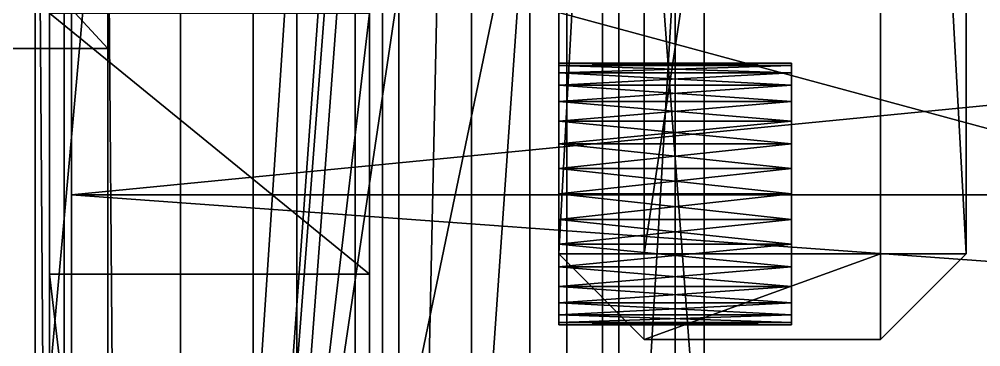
# Model space of a CAD drawing. Header units: millimetres. Extents: x -18 to 4450, y -985 to 970.
# Drawn here: x 3488.9 to 3555, y -170.5 to -148 of the extents above; entities that cross this region are included whole.
import ezdxf

# ---------------------------------------------------------------- set-up
doc = ezdxf.new("R2010")
doc.units = ezdxf.units.MM
for name, color, linetype in [('body__rear_license_plate', 7, 'CONTINUOUS'), ('body__rear_license_plate_screw_1', 9, 'CONTINUOUS'), ('body__rear_license_plate_screw_3', 9, 'CONTINUOUS'), ('body__rear_license_plate_upper_lamp_left', 9, 'CONTINUOUS'), ('body__rear_spare_tire', 250, 'CONTINUOUS'), ('body__rear_spare_wheel_rim', 9, 'CONTINUOUS'), ('body__spare_wheel_carrier_crossbar', 9, 'CONTINUOUS'), ('fuel_system__rear_underfloor_fuel_tank', 3, 'CONTINUOUS'), ('hard_top__rear_barn_door_left_subtle_crown', 40, 'CONTINUOUS'), ('hard_top__rear_door_left_glass_dark_inset', 151, 'CONTINUOUS'), ('hard_top__rear_hardtop_panel', 40, 'CONTINUOUS'), ('hard_top__rear_left_door_pull_handle', 9, 'CONTINUOUS'), ('hard_top__rear_left_hardtop_window', 4, 'CONTINUOUS'), ('hard_top__rear_left_window_lower_inner_shadow', 151, 'CONTINUOUS'), ('hard_top__rear_left_window_pale_glare_strip', 50, 'CONTINUOUS'), ('hard_top__rear_left_window_upper_inner_shadow', 151, 'CONTINUOUS'), ('hard_top__rear_roof_overhang_skin', 7, 'CONTINUOUS'), ('hard_top__white_hardtop_roof', 7, 'CONTINUOUS')]:
    doc.layers.add(name, color=color, linetype=linetype)

msp = doc.modelspace()

# ---------------------------------------------------------------- linework, layer by layer
at = {"layer": 'body__rear_license_plate'}
for points in [[(3505.000114, -180.000007, 694.999993), (3505.000114, -180.000007, 865.00001), (3505.000114, 180.000007, 865.00001)], [(3505.000114, -180.000007, 694.999993), (3505.000114, 180.000007, 865.00001), (3505.000114, 180.000007, 694.999993)], [(3505.000114, -180.000007, 865.00001), (3529.000044, -180.000007, 865.00001), (3529.000044, 180.000007, 865.00001)], [(3505.000114, -180.000007, 865.00001), (3529.000044, 180.000007, 865.00001), (3505.000114, 180.000007, 865.00001)], [(3505.000114, -180.000007, 694.999993), (3505.000114, 180.000007, 694.999993), (3529.000044, 180.000007, 694.999993)], [(3505.000114, -180.000007, 694.999993), (3529.000044, 180.000007, 694.999993), (3529.000044, -180.000007, 694.999993)], [(3529.000044, -180.000007, 694.999993), (3529.000044, 180.000007, 694.999993), (3529.000044, 180.000007, 865.00001)], [(3529.000044, -180.000007, 694.999993), (3529.000044, 180.000007, 865.00001), (3529.000044, -180.000007, 865.00001)]]:
    msp.add_3dface(points, dxfattribs=at)
at = {"layer": 'body__rear_license_plate_screw_1'}
for points in [[(3526.000023, -150.999993, 769.999981), (3542.000055, -150.999993, 769.999981), (3542.000055, -151.172936, 771.755815)], [(3526.000023, -150.999993, 769.999981), (3542.000055, -151.172936, 771.755815), (3526.000023, -151.172936, 771.755815)], [(3526.000023, -159.999996, 769.999981), (3526.000023, -151.172936, 771.755815), (3526.000023, -150.999993, 769.999981)], [(3526.000023, -151.172936, 768.244207), (3542.000055, -151.172936, 768.244207), (3542.000055, -150.999993, 769.999981)], [(3526.000023, -151.172936, 768.244207), (3542.000055, -150.999993, 769.999981), (3526.000023, -150.999993, 769.999981)], [(3526.000023, -159.999996, 769.999981), (3526.000023, -150.999993, 769.999981), (3526.000023, -151.172936, 768.244207)], [(3526.000023, -151.172936, 771.755815), (3542.000055, -151.172936, 771.755815), (3542.000055, -151.685089, 773.444176)], [(3526.000023, -151.172936, 771.755815), (3542.000055, -151.685089, 773.444176), (3526.000023, -151.685089, 773.444176)], [(3526.000023, -159.999996, 769.999981), (3526.000023, -151.685089, 773.444176), (3526.000023, -151.172936, 771.755815)], [(3526.000023, -151.685089, 766.555846), (3542.000055, -151.685089, 766.555846), (3542.000055, -151.172936, 768.244207)], [(3526.000023, -151.685089, 766.555846), (3542.000055, -151.172936, 768.244207), (3526.000023, -151.172936, 768.244207)], [(3526.000023, -159.999996, 769.999981), (3526.000023, -151.172936, 768.244207), (3526.000023, -151.685089, 766.555846)], [(3542.000055, -159.999996, 769.999981), (3542.000055, -150.999993, 769.999981), (3542.000055, -151.172936, 771.755815)], [(3542.000055, -159.999996, 769.999981), (3542.000055, -151.172936, 768.244207), (3542.000055, -150.999993, 769.999981)], [(3542.000055, -159.999996, 769.999981), (3542.000055, -151.172936, 771.755815), (3542.000055, -151.685089, 773.444176)], [(3542.000055, -159.999996, 769.999981), (3542.000055, -151.685089, 766.555846), (3542.000055, -151.172936, 768.244207)], [(3526.000023, -151.685089, 773.444176), (3542.000055, -151.685089, 773.444176), (3542.000055, -152.516767, 775.000155)], [(3526.000023, -151.685089, 773.444176), (3542.000055, -152.516767, 775.000155), (3526.000023, -152.516767, 775.000155)], [(3526.000023, -159.999996, 769.999981), (3526.000023, -152.516767, 775.000155), (3526.000023, -151.685089, 773.444176)], [(3526.000023, -152.516767, 764.999866), (3542.000055, -152.516767, 764.999866), (3542.000055, -151.685089, 766.555846)], [(3526.000023, -152.516767, 764.999866), (3542.000055, -151.685089, 766.555846), (3526.000023, -151.685089, 766.555846)], [(3526.000023, -159.999996, 769.999981), (3526.000023, -151.685089, 766.555846), (3526.000023, -152.516767, 764.999866)], [(3542.000055, -159.999996, 769.999981), (3542.000055, -151.685089, 773.444176), (3542.000055, -152.516767, 775.000155)], [(3542.000055, -159.999996, 769.999981), (3542.000055, -152.516767, 764.999866), (3542.000055, -151.685089, 766.555846)], [(3526.000023, -152.516767, 775.000155), (3542.000055, -152.516767, 775.000155), (3542.000055, -153.636038, 776.363969)], [(3526.000023, -152.516767, 775.000155), (3542.000055, -153.636038, 776.363969), (3526.000023, -153.636038, 776.363969)], [(3526.000023, -159.999996, 769.999981), (3526.000023, -153.636038, 776.363969), (3526.000023, -152.516767, 775.000155)], [(3526.000023, -153.636038, 763.636053), (3542.000055, -153.636038, 763.636053), (3542.000055, -152.516767, 764.999866)], [(3526.000023, -153.636038, 763.636053), (3542.000055, -152.516767, 764.999866), (3526.000023, -152.516767, 764.999866)], [(3526.000023, -159.999996, 769.999981), (3526.000023, -152.516767, 764.999866), (3526.000023, -153.636038, 763.636053)], [(3542.000055, -159.999996, 769.999981), (3542.000055, -152.516767, 775.000155), (3542.000055, -153.636038, 776.363969)], [(3542.000055, -159.999996, 769.999981), (3542.000055, -153.636038, 763.636053), (3542.000055, -152.516767, 764.999866)], [(3526.000023, -153.636038, 776.363969), (3542.000055, -153.636038, 776.363969), (3542.000055, -154.999867, 777.483225)], [(3526.000023, -153.636038, 776.363969), (3542.000055, -154.999867, 777.483225), (3526.000023, -154.999867, 777.483225)], [(3526.000023, -159.999996, 769.999981), (3526.000023, -154.999867, 777.483225), (3526.000023, -153.636038, 776.363969)], [(3526.000023, -154.999867, 762.516797), (3542.000055, -154.999867, 762.516797), (3542.000055, -153.636038, 763.636053)], [(3526.000023, -154.999867, 762.516797), (3542.000055, -153.636038, 763.636053), (3526.000023, -153.636038, 763.636053)], [(3526.000023, -159.999996, 769.999981), (3526.000023, -153.636038, 763.636053), (3526.000023, -154.999867, 762.516797)], [(3542.000055, -159.999996, 769.999981), (3542.000055, -153.636038, 776.363969), (3542.000055, -154.999867, 777.483225)], [(3542.000055, -159.999996, 769.999981), (3542.000055, -154.999867, 762.516797), (3542.000055, -153.636038, 763.636053)], [(3526.000023, -154.999867, 777.483225), (3542.000055, -154.999867, 777.483225), (3542.000055, -156.555846, 778.314888)], [(3526.000023, -154.999867, 777.483225), (3542.000055, -156.555846, 778.314888), (3526.000023, -156.555846, 778.314888)], [(3526.000023, -159.999996, 769.999981), (3526.000023, -156.555846, 778.314888), (3526.000023, -154.999867, 777.483225)], [(3526.000023, -156.555846, 761.685073), (3542.000055, -156.555846, 761.685073), (3542.000055, -154.999867, 762.516797)], [(3526.000023, -156.555846, 761.685073), (3542.000055, -154.999867, 762.516797), (3526.000023, -154.999867, 762.516797)], [(3526.000023, -159.999996, 769.999981), (3526.000023, -154.999867, 762.516797), (3526.000023, -156.555846, 761.685073)], [(3542.000055, -159.999996, 769.999981), (3542.000055, -154.999867, 777.483225), (3542.000055, -156.555846, 778.314888)], [(3542.000055, -159.999996, 769.999981), (3542.000055, -156.555846, 761.685073), (3542.000055, -154.999867, 762.516797)], [(3526.000023, -156.555846, 778.314888), (3542.000055, -156.555846, 778.314888), (3542.000055, -158.244193, 778.827071)], [(3526.000023, -156.555846, 778.314888), (3542.000055, -158.244193, 778.827071), (3526.000023, -158.244193, 778.827071)], [(3526.000023, -159.999996, 769.999981), (3526.000023, -158.244193, 778.827071), (3526.000023, -156.555846, 778.314888)], [(3526.000023, -158.244193, 761.17295), (3542.000055, -158.244193, 761.17295), (3542.000055, -156.555846, 761.685073)], [(3526.000023, -158.244193, 761.17295), (3542.000055, -156.555846, 761.685073), (3526.000023, -156.555846, 761.685073)], [(3526.000023, -159.999996, 769.999981), (3526.000023, -156.555846, 761.685073), (3526.000023, -158.244193, 761.17295)], [(3542.000055, -159.999996, 769.999981), (3542.000055, -156.555846, 778.314888), (3542.000055, -158.244193, 778.827071)], [(3542.000055, -159.999996, 769.999981), (3542.000055, -158.244193, 761.17295), (3542.000055, -156.555846, 761.685073)], [(3526.000023, -158.244193, 778.827071), (3542.000055, -158.244193, 778.827071), (3542.000055, -159.999996, 778.999984)], [(3526.000023, -158.244193, 778.827071), (3542.000055, -159.999996, 778.999984), (3526.000023, -159.999996, 778.999984)], [(3526.000023, -159.999996, 769.999981), (3526.000023, -159.999996, 778.999984), (3526.000023, -158.244193, 778.827071)], [(3526.000023, -159.999996, 760.999978), (3542.000055, -159.999996, 760.999978), (3542.000055, -158.244193, 761.17295)], [(3526.000023, -159.999996, 760.999978), (3542.000055, -158.244193, 761.17295), (3526.000023, -158.244193, 761.17295)], [(3526.000023, -159.999996, 769.999981), (3526.000023, -158.244193, 761.17295), (3526.000023, -159.999996, 760.999978)], [(3542.000055, -159.999996, 769.999981), (3542.000055, -158.244193, 778.827071), (3542.000055, -159.999996, 778.999984)], [(3542.000055, -159.999996, 769.999981), (3542.000055, -159.999996, 760.999978), (3542.000055, -158.244193, 761.17295)], [(3526.000023, -159.999996, 778.999984), (3542.000055, -159.999996, 778.999984), (3542.000055, -161.755815, 778.827071)], [(3526.000023, -159.999996, 778.999984), (3542.000055, -161.755815, 778.827071), (3526.000023, -161.755815, 778.827071)], [(3526.000023, -159.999996, 769.999981), (3526.000023, -161.755815, 778.827071), (3526.000023, -159.999996, 778.999984)], [(3526.000023, -159.999996, 769.999981), (3526.000023, -163.444147, 778.314888), (3526.000023, -161.755815, 778.827071)], [(3526.000023, -159.999996, 769.999981), (3526.000023, -165.000126, 777.483225), (3526.000023, -163.444147, 778.314888)], [(3526.000023, -159.999996, 769.999981), (3526.000023, -166.363955, 776.363969), (3526.000023, -165.000126, 777.483225)], [(3526.000023, -159.999996, 769.999981), (3526.000023, -167.483225, 775.000155), (3526.000023, -166.363955, 776.363969)], [(3526.000023, -159.999996, 769.999981), (3526.000023, -168.314919, 773.444176), (3526.000023, -167.483225, 775.000155)], [(3526.000023, -159.999996, 769.999981), (3526.000023, -168.827072, 771.755815), (3526.000023, -168.314919, 773.444176)], [(3526.000023, -159.999996, 769.999981), (3526.000023, -169, 769.999981), (3526.000023, -168.827072, 771.755815)], [(3526.000023, -159.999996, 769.999981), (3526.000023, -168.827072, 768.244207), (3526.000023, -169, 769.999981)], [(3526.000023, -159.999996, 769.999981), (3526.000023, -168.314919, 766.555846), (3526.000023, -168.827072, 768.244207)], [(3526.000023, -159.999996, 769.999981), (3526.000023, -167.483225, 764.999866), (3526.000023, -168.314919, 766.555846)], [(3526.000023, -159.999996, 769.999981), (3526.000023, -166.363955, 763.636053), (3526.000023, -167.483225, 764.999866)], [(3526.000023, -159.999996, 769.999981), (3526.000023, -165.000126, 762.516797), (3526.000023, -166.363955, 763.636053)], [(3526.000023, -159.999996, 769.999981), (3526.000023, -163.444147, 761.685073), (3526.000023, -165.000126, 762.516797)], [(3526.000023, -159.999996, 769.999981), (3526.000023, -161.755815, 761.17295), (3526.000023, -163.444147, 761.685073)], [(3526.000023, -161.755815, 761.17295), (3542.000055, -161.755815, 761.17295), (3542.000055, -159.999996, 760.999978)], [(3526.000023, -161.755815, 761.17295), (3542.000055, -159.999996, 760.999978), (3526.000023, -159.999996, 760.999978)], [(3526.000023, -159.999996, 769.999981), (3526.000023, -159.999996, 760.999978), (3526.000023, -161.755815, 761.17295)], [(3542.000055, -159.999996, 769.999981), (3542.000055, -159.999996, 778.999984), (3542.000055, -161.755815, 778.827071)], [(3542.000055, -159.999996, 769.999981), (3542.000055, -161.755815, 778.827071), (3542.000055, -163.444147, 778.314888)], [(3542.000055, -159.999996, 769.999981), (3542.000055, -163.444147, 778.314888), (3542.000055, -165.000126, 777.483225)], [(3542.000055, -159.999996, 769.999981), (3542.000055, -165.000126, 777.483225), (3542.000055, -166.363955, 776.363969)], [(3542.000055, -159.999996, 769.999981), (3542.000055, -166.363955, 776.363969), (3542.000055, -167.483225, 775.000155)], [(3542.000055, -159.999996, 769.999981), (3542.000055, -167.483225, 775.000155), (3542.000055, -168.314919, 773.444176)], [(3542.000055, -159.999996, 769.999981), (3542.000055, -168.314919, 773.444176), (3542.000055, -168.827072, 771.755815)], [(3542.000055, -159.999996, 769.999981), (3542.000055, -168.827072, 771.755815), (3542.000055, -169, 769.999981)], [(3542.000055, -159.999996, 769.999981), (3542.000055, -169, 769.999981), (3542.000055, -168.827072, 768.244207)], [(3542.000055, -159.999996, 769.999981), (3542.000055, -168.827072, 768.244207), (3542.000055, -168.314919, 766.555846)], [(3542.000055, -159.999996, 769.999981), (3542.000055, -168.314919, 766.555846), (3542.000055, -167.483225, 764.999866)], [(3542.000055, -159.999996, 769.999981), (3542.000055, -167.483225, 764.999866), (3542.000055, -166.363955, 763.636053)], [(3542.000055, -159.999996, 769.999981), (3542.000055, -166.363955, 763.636053), (3542.000055, -165.000126, 762.516797)], [(3542.000055, -159.999996, 769.999981), (3542.000055, -165.000126, 762.516797), (3542.000055, -163.444147, 761.685073)], [(3542.000055, -159.999996, 769.999981), (3542.000055, -163.444147, 761.685073), (3542.000055, -161.755815, 761.17295)], [(3542.000055, -159.999996, 769.999981), (3542.000055, -161.755815, 761.17295), (3542.000055, -159.999996, 760.999978)], [(3526.000023, -161.755815, 778.827071), (3542.000055, -161.755815, 778.827071), (3542.000055, -163.444147, 778.314888)], [(3526.000023, -161.755815, 778.827071), (3542.000055, -163.444147, 778.314888), (3526.000023, -163.444147, 778.314888)], [(3526.000023, -163.444147, 761.685073), (3542.000055, -163.444147, 761.685073), (3542.000055, -161.755815, 761.17295)], [(3526.000023, -163.444147, 761.685073), (3542.000055, -161.755815, 761.17295), (3526.000023, -161.755815, 761.17295)], [(3526.000023, -163.444147, 778.314888), (3542.000055, -163.444147, 778.314888), (3542.000055, -165.000126, 777.483225)], [(3526.000023, -163.444147, 778.314888), (3542.000055, -165.000126, 777.483225), (3526.000023, -165.000126, 777.483225)], [(3526.000023, -165.000126, 762.516797), (3542.000055, -165.000126, 762.516797), (3542.000055, -163.444147, 761.685073)], [(3526.000023, -165.000126, 762.516797), (3542.000055, -163.444147, 761.685073), (3526.000023, -163.444147, 761.685073)], [(3526.000023, -165.000126, 777.483225), (3542.000055, -165.000126, 777.483225), (3542.000055, -166.363955, 776.363969)], [(3526.000023, -165.000126, 777.483225), (3542.000055, -166.363955, 776.363969), (3526.000023, -166.363955, 776.363969)], [(3526.000023, -166.363955, 763.636053), (3542.000055, -166.363955, 763.636053), (3542.000055, -165.000126, 762.516797)], [(3526.000023, -166.363955, 763.636053), (3542.000055, -165.000126, 762.516797), (3526.000023, -165.000126, 762.516797)], [(3526.000023, -166.363955, 776.363969), (3542.000055, -166.363955, 776.363969), (3542.000055, -167.483225, 775.000155)], [(3526.000023, -166.363955, 776.363969), (3542.000055, -167.483225, 775.000155), (3526.000023, -167.483225, 775.000155)], [(3526.000023, -167.483225, 764.999866), (3542.000055, -167.483225, 764.999866), (3542.000055, -166.363955, 763.636053)], [(3526.000023, -167.483225, 764.999866), (3542.000055, -166.363955, 763.636053), (3526.000023, -166.363955, 763.636053)], [(3526.000023, -167.483225, 775.000155), (3542.000055, -167.483225, 775.000155), (3542.000055, -168.314919, 773.444176)], [(3526.000023, -167.483225, 775.000155), (3542.000055, -168.314919, 773.444176), (3526.000023, -168.314919, 773.444176)], [(3526.000023, -168.314919, 766.555846), (3542.000055, -168.314919, 766.555846), (3542.000055, -167.483225, 764.999866)], [(3526.000023, -168.314919, 766.555846), (3542.000055, -167.483225, 764.999866), (3526.000023, -167.483225, 764.999866)], [(3526.000023, -168.314919, 773.444176), (3542.000055, -168.314919, 773.444176), (3542.000055, -168.827072, 771.755815)], [(3526.000023, -168.314919, 773.444176), (3542.000055, -168.827072, 771.755815), (3526.000023, -168.827072, 771.755815)], [(3526.000023, -168.827072, 768.244207), (3542.000055, -168.827072, 768.244207), (3542.000055, -168.314919, 766.555846)], [(3526.000023, -168.827072, 768.244207), (3542.000055, -168.314919, 766.555846), (3526.000023, -168.314919, 766.555846)], [(3526.000023, -168.827072, 771.755815), (3542.000055, -168.827072, 771.755815), (3542.000055, -169, 769.999981)], [(3526.000023, -168.827072, 771.755815), (3542.000055, -169, 769.999981), (3526.000023, -169, 769.999981)], [(3526.000023, -169, 769.999981), (3542.000055, -169, 769.999981), (3542.000055, -168.827072, 768.244207)], [(3526.000023, -169, 769.999981), (3542.000055, -168.827072, 768.244207), (3526.000023, -168.827072, 768.244207)]]:
    msp.add_3dface(points, dxfattribs=at)
at = {"layer": 'body__rear_license_plate_screw_3'}
for points in [[(3526.000023, -150.999993, 629.999995), (3542.000055, -150.999993, 629.999995), (3542.000055, -151.172936, 631.755829)], [(3526.000023, -150.999993, 629.999995), (3542.000055, -151.172936, 631.755829), (3526.000023, -151.172936, 631.755829)], [(3526.000023, -159.999996, 629.999995), (3526.000023, -151.172936, 631.755829), (3526.000023, -150.999993, 629.999995)], [(3526.000023, -151.172936, 628.244162), (3542.000055, -151.172936, 628.244162), (3542.000055, -150.999993, 629.999995)], [(3526.000023, -151.172936, 628.244162), (3542.000055, -150.999993, 629.999995), (3526.000023, -150.999993, 629.999995)], [(3526.000023, -159.999996, 629.999995), (3526.000023, -150.999993, 629.999995), (3526.000023, -151.172936, 628.244162)], [(3526.000023, -151.172936, 631.755829), (3542.000055, -151.172936, 631.755829), (3542.000055, -151.685089, 633.44413)], [(3526.000023, -151.172936, 631.755829), (3542.000055, -151.685089, 633.44413), (3526.000023, -151.685089, 633.44413)], [(3526.000023, -159.999996, 629.999995), (3526.000023, -151.685089, 633.44413), (3526.000023, -151.172936, 631.755829)], [(3526.000023, -151.685089, 626.55586), (3542.000055, -151.685089, 626.55586), (3542.000055, -151.172936, 628.244162)], [(3526.000023, -151.685089, 626.55586), (3542.000055, -151.172936, 628.244162), (3526.000023, -151.172936, 628.244162)], [(3526.000023, -159.999996, 629.999995), (3526.000023, -151.172936, 628.244162), (3526.000023, -151.685089, 626.55586)], [(3542.000055, -159.999996, 629.999995), (3542.000055, -150.999993, 629.999995), (3542.000055, -151.172936, 631.755829)], [(3542.000055, -159.999996, 629.999995), (3542.000055, -151.172936, 628.244162), (3542.000055, -150.999993, 629.999995)], [(3542.000055, -159.999996, 629.999995), (3542.000055, -151.172936, 631.755829), (3542.000055, -151.685089, 633.44413)], [(3542.000055, -159.999996, 629.999995), (3542.000055, -151.685089, 626.55586), (3542.000055, -151.172936, 628.244162)], [(3526.000023, -151.685089, 633.44413), (3542.000055, -151.685089, 633.44413), (3542.000055, -152.516767, 635.00011)], [(3526.000023, -151.685089, 633.44413), (3542.000055, -152.516767, 635.00011), (3526.000023, -152.516767, 635.00011)], [(3526.000023, -159.999996, 629.999995), (3526.000023, -152.516767, 635.00011), (3526.000023, -151.685089, 633.44413)], [(3526.000023, -152.516767, 624.999881), (3542.000055, -152.516767, 624.999881), (3542.000055, -151.685089, 626.55586)], [(3526.000023, -152.516767, 624.999881), (3542.000055, -151.685089, 626.55586), (3526.000023, -151.685089, 626.55586)], [(3526.000023, -159.999996, 629.999995), (3526.000023, -151.685089, 626.55586), (3526.000023, -152.516767, 624.999881)], [(3542.000055, -159.999996, 629.999995), (3542.000055, -151.685089, 633.44413), (3542.000055, -152.516767, 635.00011)], [(3542.000055, -159.999996, 629.999995), (3542.000055, -152.516767, 624.999881), (3542.000055, -151.685089, 626.55586)], [(3526.000023, -152.516767, 635.00011), (3542.000055, -152.516767, 635.00011), (3542.000055, -153.636038, 636.363983)], [(3526.000023, -152.516767, 635.00011), (3542.000055, -153.636038, 636.363983), (3526.000023, -153.636038, 636.363983)], [(3526.000023, -159.999996, 629.999995), (3526.000023, -153.636038, 636.363983), (3526.000023, -152.516767, 635.00011)], [(3526.000023, -153.636038, 623.636067), (3542.000055, -153.636038, 623.636067), (3542.000055, -152.516767, 624.999881)], [(3526.000023, -153.636038, 623.636067), (3542.000055, -152.516767, 624.999881), (3526.000023, -152.516767, 624.999881)], [(3526.000023, -159.999996, 629.999995), (3526.000023, -152.516767, 624.999881), (3526.000023, -153.636038, 623.636067)], [(3542.000055, -159.999996, 629.999995), (3542.000055, -152.516767, 635.00011), (3542.000055, -153.636038, 636.363983)], [(3542.000055, -159.999996, 629.999995), (3542.000055, -153.636038, 623.636067), (3542.000055, -152.516767, 624.999881)], [(3526.000023, -153.636038, 636.363983), (3542.000055, -153.636038, 636.363983), (3542.000055, -154.999867, 637.483239)], [(3526.000023, -153.636038, 636.363983), (3542.000055, -154.999867, 637.483239), (3526.000023, -154.999867, 637.483239)], [(3526.000023, -159.999996, 629.999995), (3526.000023, -154.999867, 637.483239), (3526.000023, -153.636038, 636.363983)], [(3526.000023, -154.999867, 622.516751), (3542.000055, -154.999867, 622.516751), (3542.000055, -153.636038, 623.636067)], [(3526.000023, -154.999867, 622.516751), (3542.000055, -153.636038, 623.636067), (3526.000023, -153.636038, 623.636067)], [(3526.000023, -159.999996, 629.999995), (3526.000023, -153.636038, 623.636067), (3526.000023, -154.999867, 622.516751)], [(3542.000055, -159.999996, 629.999995), (3542.000055, -153.636038, 636.363983), (3542.000055, -154.999867, 637.483239)], [(3542.000055, -159.999996, 629.999995), (3542.000055, -154.999867, 622.516751), (3542.000055, -153.636038, 623.636067)], [(3526.000023, -154.999867, 637.483239), (3542.000055, -154.999867, 637.483239), (3542.000055, -156.555846, 638.314903)], [(3526.000023, -154.999867, 637.483239), (3542.000055, -156.555846, 638.314903), (3526.000023, -156.555846, 638.314903)], [(3526.000023, -159.999996, 629.999995), (3526.000023, -156.555846, 638.314903), (3526.000023, -154.999867, 637.483239)], [(3526.000023, -156.555846, 621.685088), (3542.000055, -156.555846, 621.685088), (3542.000055, -154.999867, 622.516751)], [(3526.000023, -156.555846, 621.685088), (3542.000055, -154.999867, 622.516751), (3526.000023, -154.999867, 622.516751)], [(3526.000023, -159.999996, 629.999995), (3526.000023, -154.999867, 622.516751), (3526.000023, -156.555846, 621.685088)], [(3542.000055, -159.999996, 629.999995), (3542.000055, -154.999867, 637.483239), (3542.000055, -156.555846, 638.314903)], [(3542.000055, -159.999996, 629.999995), (3542.000055, -156.555846, 621.685088), (3542.000055, -154.999867, 622.516751)], [(3526.000023, -156.555846, 638.314903), (3542.000055, -156.555846, 638.314903), (3542.000055, -158.244193, 638.827085)], [(3526.000023, -156.555846, 638.314903), (3542.000055, -158.244193, 638.827085), (3526.000023, -158.244193, 638.827085)], [(3526.000023, -159.999996, 629.999995), (3526.000023, -158.244193, 638.827085), (3526.000023, -156.555846, 638.314903)], [(3526.000023, -158.244193, 621.172905), (3542.000055, -158.244193, 621.172905), (3542.000055, -156.555846, 621.685088)], [(3526.000023, -158.244193, 621.172905), (3542.000055, -156.555846, 621.685088), (3526.000023, -156.555846, 621.685088)], [(3526.000023, -159.999996, 629.999995), (3526.000023, -156.555846, 621.685088), (3526.000023, -158.244193, 621.172905)], [(3542.000055, -159.999996, 629.999995), (3542.000055, -156.555846, 638.314903), (3542.000055, -158.244193, 638.827085)], [(3542.000055, -159.999996, 629.999995), (3542.000055, -158.244193, 621.172905), (3542.000055, -156.555846, 621.685088)], [(3526.000023, -158.244193, 638.827085), (3542.000055, -158.244193, 638.827085), (3542.000055, -159.999996, 638.999999)], [(3526.000023, -158.244193, 638.827085), (3542.000055, -159.999996, 638.999999), (3526.000023, -159.999996, 638.999999)], [(3526.000023, -159.999996, 629.999995), (3526.000023, -159.999996, 638.999999), (3526.000023, -158.244193, 638.827085)], [(3526.000023, -159.999996, 620.999992), (3542.000055, -159.999996, 620.999992), (3542.000055, -158.244193, 621.172905)], [(3526.000023, -159.999996, 620.999992), (3542.000055, -158.244193, 621.172905), (3526.000023, -158.244193, 621.172905)], [(3526.000023, -159.999996, 629.999995), (3526.000023, -158.244193, 621.172905), (3526.000023, -159.999996, 620.999992)], [(3542.000055, -159.999996, 629.999995), (3542.000055, -158.244193, 638.827085), (3542.000055, -159.999996, 638.999999)], [(3542.000055, -159.999996, 629.999995), (3542.000055, -159.999996, 620.999992), (3542.000055, -158.244193, 621.172905)], [(3526.000023, -159.999996, 638.999999), (3542.000055, -159.999996, 638.999999), (3542.000055, -161.755815, 638.827085)], [(3526.000023, -159.999996, 638.999999), (3542.000055, -161.755815, 638.827085), (3526.000023, -161.755815, 638.827085)], [(3526.000023, -159.999996, 629.999995), (3526.000023, -161.755815, 638.827085), (3526.000023, -159.999996, 638.999999)], [(3526.000023, -159.999996, 629.999995), (3526.000023, -163.444147, 638.314903), (3526.000023, -161.755815, 638.827085)], [(3526.000023, -159.999996, 629.999995), (3526.000023, -165.000126, 637.483239), (3526.000023, -163.444147, 638.314903)], [(3526.000023, -159.999996, 629.999995), (3526.000023, -166.363955, 636.363983), (3526.000023, -165.000126, 637.483239)], [(3526.000023, -159.999996, 629.999995), (3526.000023, -167.483225, 635.00011), (3526.000023, -166.363955, 636.363983)], [(3526.000023, -159.999996, 629.999995), (3526.000023, -168.314919, 633.44413), (3526.000023, -167.483225, 635.00011)], [(3526.000023, -159.999996, 629.999995), (3526.000023, -168.827072, 631.755829), (3526.000023, -168.314919, 633.44413)], [(3526.000023, -159.999996, 629.999995), (3526.000023, -169, 629.999995), (3526.000023, -168.827072, 631.755829)], [(3526.000023, -159.999996, 629.999995), (3526.000023, -168.827072, 628.244162), (3526.000023, -169, 629.999995)], [(3526.000023, -159.999996, 629.999995), (3526.000023, -168.314919, 626.55586), (3526.000023, -168.827072, 628.244162)], [(3526.000023, -159.999996, 629.999995), (3526.000023, -167.483225, 624.999881), (3526.000023, -168.314919, 626.55586)], [(3526.000023, -159.999996, 629.999995), (3526.000023, -166.363955, 623.636067), (3526.000023, -167.483225, 624.999881)], [(3526.000023, -159.999996, 629.999995), (3526.000023, -165.000126, 622.516751), (3526.000023, -166.363955, 623.636067)], [(3526.000023, -159.999996, 629.999995), (3526.000023, -163.444147, 621.685088), (3526.000023, -165.000126, 622.516751)], [(3526.000023, -159.999996, 629.999995), (3526.000023, -161.755815, 621.172905), (3526.000023, -163.444147, 621.685088)], [(3526.000023, -161.755815, 621.172905), (3542.000055, -161.755815, 621.172905), (3542.000055, -159.999996, 620.999992)], [(3526.000023, -161.755815, 621.172905), (3542.000055, -159.999996, 620.999992), (3526.000023, -159.999996, 620.999992)], [(3526.000023, -159.999996, 629.999995), (3526.000023, -159.999996, 620.999992), (3526.000023, -161.755815, 621.172905)], [(3542.000055, -159.999996, 629.999995), (3542.000055, -159.999996, 638.999999), (3542.000055, -161.755815, 638.827085)], [(3542.000055, -159.999996, 629.999995), (3542.000055, -161.755815, 638.827085), (3542.000055, -163.444147, 638.314903)], [(3542.000055, -159.999996, 629.999995), (3542.000055, -163.444147, 638.314903), (3542.000055, -165.000126, 637.483239)], [(3542.000055, -159.999996, 629.999995), (3542.000055, -165.000126, 637.483239), (3542.000055, -166.363955, 636.363983)], [(3542.000055, -159.999996, 629.999995), (3542.000055, -166.363955, 636.363983), (3542.000055, -167.483225, 635.00011)], [(3542.000055, -159.999996, 629.999995), (3542.000055, -167.483225, 635.00011), (3542.000055, -168.314919, 633.44413)], [(3542.000055, -159.999996, 629.999995), (3542.000055, -168.314919, 633.44413), (3542.000055, -168.827072, 631.755829)], [(3542.000055, -159.999996, 629.999995), (3542.000055, -168.827072, 631.755829), (3542.000055, -169, 629.999995)], [(3542.000055, -159.999996, 629.999995), (3542.000055, -169, 629.999995), (3542.000055, -168.827072, 628.244162)], [(3542.000055, -159.999996, 629.999995), (3542.000055, -168.827072, 628.244162), (3542.000055, -168.314919, 626.55586)], [(3542.000055, -159.999996, 629.999995), (3542.000055, -168.314919, 626.55586), (3542.000055, -167.483225, 624.999881)], [(3542.000055, -159.999996, 629.999995), (3542.000055, -167.483225, 624.999881), (3542.000055, -166.363955, 623.636067)], [(3542.000055, -159.999996, 629.999995), (3542.000055, -166.363955, 623.636067), (3542.000055, -165.000126, 622.516751)], [(3542.000055, -159.999996, 629.999995), (3542.000055, -165.000126, 622.516751), (3542.000055, -163.444147, 621.685088)], [(3542.000055, -159.999996, 629.999995), (3542.000055, -163.444147, 621.685088), (3542.000055, -161.755815, 621.172905)], [(3542.000055, -159.999996, 629.999995), (3542.000055, -161.755815, 621.172905), (3542.000055, -159.999996, 620.999992)], [(3526.000023, -161.755815, 638.827085), (3542.000055, -161.755815, 638.827085), (3542.000055, -163.444147, 638.314903)], [(3526.000023, -161.755815, 638.827085), (3542.000055, -163.444147, 638.314903), (3526.000023, -163.444147, 638.314903)], [(3526.000023, -163.444147, 621.685088), (3542.000055, -163.444147, 621.685088), (3542.000055, -161.755815, 621.172905)], [(3526.000023, -163.444147, 621.685088), (3542.000055, -161.755815, 621.172905), (3526.000023, -161.755815, 621.172905)], [(3526.000023, -163.444147, 638.314903), (3542.000055, -163.444147, 638.314903), (3542.000055, -165.000126, 637.483239)], [(3526.000023, -163.444147, 638.314903), (3542.000055, -165.000126, 637.483239), (3526.000023, -165.000126, 637.483239)], [(3526.000023, -165.000126, 622.516751), (3542.000055, -165.000126, 622.516751), (3542.000055, -163.444147, 621.685088)], [(3526.000023, -165.000126, 622.516751), (3542.000055, -163.444147, 621.685088), (3526.000023, -163.444147, 621.685088)], [(3526.000023, -165.000126, 637.483239), (3542.000055, -165.000126, 637.483239), (3542.000055, -166.363955, 636.363983)], [(3526.000023, -165.000126, 637.483239), (3542.000055, -166.363955, 636.363983), (3526.000023, -166.363955, 636.363983)], [(3526.000023, -166.363955, 623.636067), (3542.000055, -166.363955, 623.636067), (3542.000055, -165.000126, 622.516751)], [(3526.000023, -166.363955, 623.636067), (3542.000055, -165.000126, 622.516751), (3526.000023, -165.000126, 622.516751)], [(3526.000023, -166.363955, 636.363983), (3542.000055, -166.363955, 636.363983), (3542.000055, -167.483225, 635.00011)], [(3526.000023, -166.363955, 636.363983), (3542.000055, -167.483225, 635.00011), (3526.000023, -167.483225, 635.00011)], [(3526.000023, -167.483225, 624.999881), (3542.000055, -167.483225, 624.999881), (3542.000055, -166.363955, 623.636067)], [(3526.000023, -167.483225, 624.999881), (3542.000055, -166.363955, 623.636067), (3526.000023, -166.363955, 623.636067)], [(3526.000023, -167.483225, 635.00011), (3542.000055, -167.483225, 635.00011), (3542.000055, -168.314919, 633.44413)], [(3526.000023, -167.483225, 635.00011), (3542.000055, -168.314919, 633.44413), (3526.000023, -168.314919, 633.44413)], [(3526.000023, -168.314919, 626.55586), (3542.000055, -168.314919, 626.55586), (3542.000055, -167.483225, 624.999881)], [(3526.000023, -168.314919, 626.55586), (3542.000055, -167.483225, 624.999881), (3526.000023, -167.483225, 624.999881)], [(3526.000023, -168.314919, 633.44413), (3542.000055, -168.314919, 633.44413), (3542.000055, -168.827072, 631.755829)], [(3526.000023, -168.314919, 633.44413), (3542.000055, -168.827072, 631.755829), (3526.000023, -168.827072, 631.755829)], [(3526.000023, -168.827072, 628.244162), (3542.000055, -168.827072, 628.244162), (3542.000055, -168.314919, 626.55586)], [(3526.000023, -168.827072, 628.244162), (3542.000055, -168.314919, 626.55586), (3526.000023, -168.314919, 626.55586)], [(3526.000023, -168.827072, 631.755829), (3542.000055, -168.827072, 631.755829), (3542.000055, -169, 629.999995)], [(3526.000023, -168.827072, 631.755829), (3542.000055, -169, 629.999995), (3526.000023, -169, 629.999995)], [(3526.000023, -169, 629.999995), (3542.000055, -169, 629.999995), (3542.000055, -168.827072, 628.244162)], [(3526.000023, -169, 629.999995), (3542.000055, -168.827072, 628.244162), (3526.000023, -168.827072, 628.244162)]]:
    msp.add_3dface(points, dxfattribs=at)
at = {"layer": 'body__rear_license_plate_upper_lamp_left'}
for points in [[(3507.999897, -184.119999, 815.880001), (3507.999897, -184.119999, 838.119984), (3507.999897, -105.88, 838.119984)], [(3507.999897, -184.119999, 815.880001), (3507.999897, -105.88, 838.119984), (3507.999897, -105.88, 815.880001)], [(3507.999897, -184.119999, 815.880001), (3513.880014, -184.119999, 810.000002), (3513.880014, -105.88, 810.000002)], [(3507.999897, -184.119999, 815.880001), (3513.880014, -105.88, 810.000002), (3507.999897, -105.88, 815.880001)], [(3507.999897, -184.119999, 838.119984), (3513.880014, -184.119999, 843.999982), (3513.880014, -105.88, 843.999982)], [(3507.999897, -184.119999, 838.119984), (3513.880014, -105.88, 843.999982), (3507.999897, -105.88, 838.119984)], [(3513.880014, -184.119999, 843.999982), (3530.119896, -184.119999, 843.999982), (3530.119896, -105.88, 843.999982)], [(3513.880014, -184.119999, 843.999982), (3530.119896, -105.88, 843.999982), (3513.880014, -105.88, 843.999982)], [(3513.880014, -184.119999, 810.000002), (3513.880014, -105.88, 810.000002), (3530.119896, -105.88, 810.000002)], [(3513.880014, -184.119999, 810.000002), (3530.119896, -105.88, 810.000002), (3530.119896, -184.119999, 810.000002)], [(3536.000013, -184.119999, 815.880001), (3530.119896, -184.119999, 810.000002), (3530.119896, -105.88, 810.000002)], [(3536.000013, -184.119999, 815.880001), (3530.119896, -105.88, 810.000002), (3536.000013, -105.88, 815.880001)], [(3536.000013, -184.119999, 838.119984), (3530.119896, -184.119999, 843.999982), (3530.119896, -105.88, 843.999982)], [(3536.000013, -184.119999, 838.119984), (3530.119896, -105.88, 843.999982), (3536.000013, -105.88, 838.119984)], [(3536.000013, -184.119999, 815.880001), (3536.000013, -105.88, 815.880001), (3536.000013, -105.88, 838.119984)], [(3536.000013, -184.119999, 815.880001), (3536.000013, -105.88, 838.119984), (3536.000013, -184.119999, 838.119984)]]:
    msp.add_3dface(points, dxfattribs=at)
at = {"layer": 'body__rear_spare_tire'}
for points in [[(3490.00001, 0, 1019.999981), (3490.00001, -200.005278, 1319.329023), (3490.00001, -137.766033, 1352.596641)], [(3490.00001, 0, 1019.999981), (3490.00001, -254.558444, 1274.558425), (3490.00001, -200.005278, 1319.329023)], [(3490.00001, 0, 1019.999981), (3490.00001, -299.329072, 1220.005274), (3490.00001, -254.558444, 1274.558425)], [(3490.00001, 0, 1019.999981), (3490.00001, -332.59663, 1157.765985), (3490.00001, -299.329072, 1220.005274)], [(3490.00001, 0, 1019.999981), (3490.00001, -353.082687, 1090.232491), (3490.00001, -332.59663, 1157.765985)], [(3490.00001, 0, 1019.999981), (3490.00001, -360.000014, 1019.999981), (3490.00001, -353.082687, 1090.232491)], [(3490.00001, 0, 1019.999981), (3490.00001, -353.082687, 949.76747), (3490.00001, -360.000014, 1019.999981)], [(3490.00001, 0, 1019.999981), (3490.00001, -332.59663, 882.233977), (3490.00001, -353.082687, 949.76747)], [(3490.00001, 0, 1019.999981), (3490.00001, -299.329072, 819.994688), (3490.00001, -332.59663, 882.233977)], [(3490.00001, 0, 1019.999981), (3490.00001, -254.558444, 765.441537), (3490.00001, -299.329072, 819.994688)], [(3490.00001, 0, 1019.999981), (3490.00001, -200.005278, 720.670938), (3490.00001, -254.558444, 765.441537)], [(3490.00001, 0, 1019.999981), (3490.00001, -137.766033, 687.403381), (3490.00001, -200.005278, 720.670938)], [(3490.00001, -137.766033, 1352.596641), (3720.000029, -137.766033, 1352.596641), (3720.000029, -200.005278, 1319.329023)], [(3490.00001, -137.766033, 1352.596641), (3720.000029, -200.005278, 1319.329023), (3490.00001, -200.005278, 1319.329023)], [(3490.00001, -200.005278, 720.670938), (3720.000029, -200.005278, 720.670938), (3720.000029, -137.766033, 687.403381)], [(3490.00001, -200.005278, 720.670938), (3720.000029, -137.766033, 687.403381), (3490.00001, -137.766033, 687.403381)]]:
    msp.add_3dface(points, dxfattribs=at)
at = {"layer": 'body__rear_spare_wheel_rim'}
for points in [[(3492.500067, 0, 1019.999981), (3492.500067, -160.057902, 1126.947284), (3492.500067, -136.118054, 1156.118035)], [(3492.500067, 0, 1019.999981), (3492.500067, -177.846804, 1093.666553), (3492.500067, -160.057902, 1126.947284)], [(3492.500067, 0, 1019.999981), (3492.500067, -188.801169, 1057.554841), (3492.500067, -177.846804, 1093.666553)], [(3492.500067, 0, 1019.999981), (3492.500067, -192.499995, 1019.999981), (3492.500067, -188.801169, 1057.554841)], [(3492.500067, 0, 1019.999981), (3492.500067, -188.801169, 982.445121), (3492.500067, -192.499995, 1019.999981)], [(3492.500067, 0, 1019.999981), (3492.500067, -177.846804, 946.333468), (3492.500067, -188.801169, 982.445121)], [(3492.500067, 0, 1019.999981), (3492.500067, -160.057902, 913.052738), (3492.500067, -177.846804, 946.333468)], [(3492.500067, 0, 1019.999981), (3492.500067, -136.118054, 883.881927), (3492.500067, -160.057902, 913.052738)], [(3492.500067, -136.118054, 1156.118035), (3737.499952, -136.118054, 1156.118035), (3737.499952, -160.057902, 1126.947284)], [(3492.500067, -136.118054, 1156.118035), (3737.499952, -160.057902, 1126.947284), (3492.500067, -160.057902, 1126.947284)], [(3492.500067, -160.057902, 913.052738), (3737.499952, -160.057902, 913.052738), (3737.499952, -136.118054, 883.881927)], [(3492.500067, -160.057902, 913.052738), (3737.499952, -136.118054, 883.881927), (3492.500067, -136.118054, 883.881927)], [(3492.500067, -160.057902, 1126.947284), (3737.499952, -160.057902, 1126.947284), (3737.499952, -177.846804, 1093.666553)], [(3492.500067, -160.057902, 1126.947284), (3737.499952, -177.846804, 1093.666553), (3492.500067, -177.846804, 1093.666553)], [(3492.500067, -177.846804, 946.333468), (3737.499952, -177.846804, 946.333468), (3737.499952, -160.057902, 913.052738)], [(3492.500067, -177.846804, 946.333468), (3737.499952, -160.057902, 913.052738), (3492.500067, -160.057902, 913.052738)]]:
    msp.add_3dface(points, dxfattribs=at)
at = {"layer": 'body__spare_wheel_carrier_crossbar'}
for points in [[(3515.000105, -268.449992, 1026.550055), (3515.000105, -268.449992, 1058.449984), (3515.000105, 268.449992, 1058.449984)], [(3515.000105, -268.449992, 1026.550055), (3515.000105, 268.449992, 1058.449984), (3515.000105, 268.449992, 1026.550055)], [(3515.000105, -268.449992, 1026.550055), (3526.550055, -268.449992, 1014.999986), (3526.550055, 268.449992, 1014.999986)], [(3515.000105, -268.449992, 1026.550055), (3526.550055, 268.449992, 1014.999986), (3515.000105, 268.449992, 1026.550055)], [(3515.000105, -268.449992, 1058.449984), (3526.550055, -268.449992, 1070.000052), (3526.550055, 268.449992, 1070.000052)], [(3515.000105, -268.449992, 1058.449984), (3526.550055, 268.449992, 1070.000052), (3515.000105, 268.449992, 1058.449984)], [(3526.550055, -268.449992, 1070.000052), (3558.449984, -268.449992, 1070.000052), (3558.449984, 268.449992, 1070.000052)], [(3526.550055, -268.449992, 1070.000052), (3558.449984, 268.449992, 1070.000052), (3526.550055, 268.449992, 1070.000052)], [(3526.550055, -268.449992, 1014.999986), (3526.550055, 268.449992, 1014.999986), (3558.449984, 268.449992, 1014.999986)], [(3526.550055, -268.449992, 1014.999986), (3558.449984, 268.449992, 1014.999986), (3558.449984, -268.449992, 1014.999986)]]:
    msp.add_3dface(points, dxfattribs=at)
at = {"layer": 'fuel_system__rear_underfloor_fuel_tank'}
for points in [[(2869.999886, -465.000004, 665.000021), (3519.999981, -465.000004, 665.000021), (3519.999981, 465.000004, 665.000021)], [(2869.999886, -465.000004, 665.000021), (3519.999981, 465.000004, 665.000021), (2869.999886, 465.000004, 665.000021)], [(2869.999886, -465.000004, 405.000001), (2869.999886, 465.000004, 405.000001), (3519.999981, 465.000004, 405.000001)], [(2869.999886, -465.000004, 405.000001), (3519.999981, 465.000004, 405.000001), (3519.999981, -465.000004, 405.000001)], [(3519.999981, -465.000004, 405.000001), (3519.999981, 465.000004, 405.000001), (3519.999981, 465.000004, 665.000021)], [(3519.999981, -465.000004, 405.000001), (3519.999981, 465.000004, 665.000021), (3519.999981, -465.000004, 665.000021)]]:
    msp.add_3dface(points, dxfattribs=at)
at = {"layer": 'hard_top__rear_barn_door_left_subtle_crown'}
for points in [[(3483.999968, -354.000002, 938.000023), (3533.99992, -354.000002, 941.999972), (3533.99992, -17.999999, 924.000025)], [(3483.999968, -354.000002, 938.000023), (3533.99992, -17.999999, 924.000025), (3483.999968, -17.999999, 920.000017)], [(3483.999968, -354.000002, 921.999991), (3483.999968, -17.999999, 903.999984), (3533.99992, -17.999999, 907.999992)], [(3483.999968, -354.000002, 921.999991), (3533.99992, -17.999999, 907.999992), (3533.99992, -354.000002, 925.999999)], [(3533.99992, -354.000002, 941.999972), (3533.99992, -354.000002, 925.999999), (3533.99992, -17.999999, 907.999992)], [(3533.99992, -354.000002, 941.999972), (3533.99992, -17.999999, 907.999992), (3533.99992, -17.999999, 924.000025)]]:
    msp.add_3dface(points, dxfattribs=at)
at = {"layer": 'hard_top__rear_door_left_glass_dark_inset'}
for points in [[(3490.999937, -107.500002, 1654.500008), (3490.999937, -147.577018, 1709.661245), (3490.999937, -165.5, 1712.499976)], [(3490.999937, -107.500002, 1654.500008), (3490.999937, -165.5, 1712.499976), (3490.999937, -352.422982, 1709.661245)], [(3490.999937, -107.500002, 1654.500008), (3490.999937, -352.422982, 1709.661245), (3490.999937, -368.591547, 1701.42293)], [(3490.999937, -107.500002, 1654.500008), (3490.999937, -368.591547, 1701.42293), (3490.999937, -381.422997, 1688.591599)], [(3490.999937, -107.500002, 1654.500008), (3490.999937, -381.422997, 1688.591599), (3490.999937, -389.661282, 1672.423005)], [(3490.999937, -107.500002, 1654.500008), (3490.999937, -389.661282, 1672.423005), (3490.999937, -392.500013, 1654.500008)], [(3490.999937, -107.500002, 1654.500008), (3490.999937, -392.500013, 1654.500008), (3490.999937, -389.661282, 1527.577043)], [(3490.999937, -107.500002, 1654.500008), (3490.999937, -389.661282, 1527.577043), (3490.999937, -381.422997, 1511.408448)], [(3490.999937, -107.500002, 1654.500008), (3490.999937, -381.422997, 1511.408448), (3490.999937, -368.591547, 1498.576999)], [(3490.999937, -107.500002, 1654.500008), (3490.999937, -368.591547, 1498.576999), (3490.999937, -352.422982, 1490.338683)], [(3490.999937, -107.500002, 1654.500008), (3490.999937, -352.422982, 1490.338683), (3490.999937, -334.500015, 1487.499952)], [(3490.999937, -107.500002, 1654.500008), (3490.999937, -334.500015, 1487.499952), (3490.999937, -147.577018, 1490.338683)], [(3513.000011, -107.500002, 1545.50004), (3513.000011, -147.577018, 1490.338683), (3513.000011, -334.500015, 1487.499952)], [(3513.000011, -107.500002, 1545.50004), (3513.000011, -334.500015, 1487.499952), (3513.000011, -352.422982, 1490.338683)], [(3513.000011, -107.500002, 1545.50004), (3513.000011, -352.422982, 1490.338683), (3513.000011, -368.591547, 1498.576999)], [(3513.000011, -107.500002, 1545.50004), (3513.000011, -368.591547, 1498.576999), (3513.000011, -381.422997, 1511.408448)], [(3513.000011, -107.500002, 1545.50004), (3513.000011, -381.422997, 1511.408448), (3513.000011, -389.661282, 1527.577043)], [(3513.000011, -107.500002, 1545.50004), (3513.000011, -389.661282, 1527.577043), (3513.000011, -392.500013, 1654.500008)], [(3513.000011, -107.500002, 1545.50004), (3513.000011, -392.500013, 1654.500008), (3513.000011, -389.661282, 1672.423005)], [(3513.000011, -107.500002, 1545.50004), (3513.000011, -389.661282, 1672.423005), (3513.000011, -381.422997, 1688.591599)], [(3513.000011, -107.500002, 1545.50004), (3513.000011, -381.422997, 1688.591599), (3513.000011, -368.591547, 1701.42293)], [(3513.000011, -107.500002, 1545.50004), (3513.000011, -368.591547, 1701.42293), (3513.000011, -352.422982, 1709.661245)], [(3513.000011, -107.500002, 1545.50004), (3513.000011, -352.422982, 1709.661245), (3513.000011, -165.5, 1712.499976)], [(3513.000011, -107.500002, 1545.50004), (3513.000011, -165.5, 1712.499976), (3513.000011, -147.577018, 1709.661245)], [(3490.999937, -147.577018, 1709.661245), (3490.999937, -165.5, 1712.499976), (3513.000011, -165.5, 1712.499976)], [(3490.999937, -147.577018, 1709.661245), (3513.000011, -165.5, 1712.499976), (3513.000011, -147.577018, 1709.661245)], [(3490.999937, -334.500015, 1487.499952), (3490.999937, -147.577018, 1490.338683), (3513.000011, -147.577018, 1490.338683)], [(3490.999937, -334.500015, 1487.499952), (3513.000011, -147.577018, 1490.338683), (3513.000011, -334.500015, 1487.499952)], [(3490.999937, -165.5, 1712.499976), (3490.999937, -352.422982, 1709.661245), (3513.000011, -352.422982, 1709.661245)], [(3490.999937, -165.5, 1712.499976), (3513.000011, -352.422982, 1709.661245), (3513.000011, -165.5, 1712.499976)]]:
    msp.add_3dface(points, dxfattribs=at)
at = {"layer": 'hard_top__rear_hardtop_panel'}
for points in [[(3494.999886, -758.449972, 1331.550002), (3483.449936, -758.449972, 1320.000052), (3483.449936, 758.449972, 1320.000052)], [(3494.999886, -758.449972, 1331.550002), (3483.449936, 758.449972, 1320.000052), (3494.999886, 758.449972, 1331.550002)], [(3494.999886, -758.449972, 1898.450017), (3483.449936, -758.449972, 1909.999967), (3483.449936, 758.449972, 1909.999967)], [(3494.999886, -758.449972, 1898.450017), (3483.449936, 758.449972, 1909.999967), (3494.999886, 758.449972, 1898.450017)], [(3494.999886, -758.449972, 1331.550002), (3494.999886, 758.449972, 1331.550002), (3494.999886, 758.449972, 1898.450017)], [(3494.999886, -758.449972, 1331.550002), (3494.999886, 758.449972, 1898.450017), (3494.999886, -758.449972, 1898.450017)]]:
    msp.add_3dface(points, dxfattribs=at)
at = {"layer": 'hard_top__rear_left_door_pull_handle'}
for points in [[(3526.000023, -164.120004, 1210.880041), (3526.000023, -164.120004, 1243.119955), (3526.000023, -55.879999, 1243.119955)], [(3526.000023, -164.120004, 1210.880041), (3526.000023, -55.879999, 1243.119955), (3526.000023, -55.879999, 1210.880041)], [(3526.000023, -164.120004, 1210.880041), (3531.879902, -164.120004, 1205.000043), (3531.879902, -55.879999, 1205.000043)], [(3526.000023, -164.120004, 1210.880041), (3531.879902, -55.879999, 1205.000043), (3526.000023, -55.879999, 1210.880041)], [(3526.000023, -164.120004, 1243.119955), (3531.879902, -164.120004, 1248.999953), (3531.879902, -55.879999, 1248.999953)], [(3526.000023, -164.120004, 1243.119955), (3531.879902, -55.879999, 1248.999953), (3526.000023, -55.879999, 1243.119955)], [(3531.879902, -164.120004, 1248.999953), (3548.120022, -164.120004, 1248.999953), (3548.120022, -55.879999, 1248.999953)], [(3531.879902, -164.120004, 1248.999953), (3548.120022, -55.879999, 1248.999953), (3531.879902, -55.879999, 1248.999953)], [(3531.879902, -164.120004, 1205.000043), (3531.879902, -55.879999, 1205.000043), (3548.120022, -55.879999, 1205.000043)], [(3531.879902, -164.120004, 1205.000043), (3548.120022, -55.879999, 1205.000043), (3548.120022, -164.120004, 1205.000043)], [(3553.999901, -164.120004, 1210.880041), (3548.120022, -164.120004, 1205.000043), (3548.120022, -55.879999, 1205.000043)], [(3553.999901, -164.120004, 1210.880041), (3548.120022, -55.879999, 1205.000043), (3553.999901, -55.879999, 1210.880041)], [(3553.999901, -164.120004, 1243.119955), (3548.120022, -164.120004, 1248.999953), (3548.120022, -55.879999, 1248.999953)], [(3553.999901, -164.120004, 1243.119955), (3548.120022, -55.879999, 1248.999953), (3553.999901, -55.879999, 1243.119955)], [(3553.999901, -164.120004, 1210.880041), (3553.999901, -55.879999, 1210.880041), (3553.999901, -55.879999, 1243.119955)], [(3553.999901, -164.120004, 1210.880041), (3553.999901, -55.879999, 1243.119955), (3553.999901, -164.120004, 1243.119955)], [(3526.000023, -164.120004, 1210.880041), (3531.879902, -170.000002, 1210.880041), (3531.879902, -170.000002, 1243.119955)], [(3526.000023, -164.120004, 1210.880041), (3531.879902, -170.000002, 1243.119955), (3526.000023, -164.120004, 1243.119955)], [(3526.000023, -164.120004, 1210.880041), (3531.879902, -170.000002, 1210.880041), (3531.879902, -164.120004, 1205.000043)], [(3526.000023, -164.120004, 1243.119955), (3531.879902, -170.000002, 1243.119955), (3531.879902, -164.120004, 1248.999953)], [(3531.879902, -170.000002, 1210.880041), (3531.879902, -164.120004, 1205.000043), (3548.120022, -164.120004, 1205.000043)], [(3531.879902, -170.000002, 1210.880041), (3548.120022, -164.120004, 1205.000043), (3548.120022, -170.000002, 1210.880041)], [(3531.879902, -170.000002, 1243.119955), (3531.879902, -164.120004, 1248.999953), (3548.120022, -164.120004, 1248.999953)], [(3531.879902, -170.000002, 1243.119955), (3548.120022, -164.120004, 1248.999953), (3548.120022, -170.000002, 1243.119955)], [(3553.999901, -164.120004, 1210.880041), (3548.120022, -170.000002, 1210.880041), (3548.120022, -170.000002, 1243.119955)], [(3553.999901, -164.120004, 1210.880041), (3548.120022, -170.000002, 1243.119955), (3553.999901, -164.120004, 1243.119955)], [(3553.999901, -164.120004, 1210.880041), (3548.120022, -170.000002, 1210.880041), (3548.120022, -164.120004, 1205.000043)], [(3553.999901, -164.120004, 1243.119955), (3548.120022, -170.000002, 1243.119955), (3548.120022, -164.120004, 1248.999953)], [(3531.879902, -170.000002, 1210.880041), (3548.120022, -170.000002, 1210.880041), (3548.120022, -170.000002, 1243.119955)], [(3531.879902, -170.000002, 1210.880041), (3548.120022, -170.000002, 1243.119955), (3531.879902, -170.000002, 1243.119955)]]:
    msp.add_3dface(points, dxfattribs=at)
at = {"layer": 'hard_top__rear_left_hardtop_window'}
for points in [[(3494.999886, -79.999998, 1532.500029), (3494.999886, -128.36881, 1465.926051), (3494.999886, -349.999994, 1462.499976)], [(3494.999886, -79.999998, 1532.500029), (3494.999886, -349.999994, 1462.499976), (3494.999886, -371.631175, 1465.926051)], [(3494.999886, -79.999998, 1532.500029), (3494.999886, -371.631175, 1465.926051), (3494.999886, -391.144961, 1475.868821)], [(3494.999886, -79.999998, 1532.500029), (3494.999886, -391.144961, 1475.868821), (3494.999886, -406.631202, 1491.355062)], [(3494.999886, -79.999998, 1532.500029), (3494.999886, -406.631202, 1491.355062), (3494.999886, -416.573942, 1510.868788)], [(3494.999886, -79.999998, 1532.500029), (3494.999886, -416.573942, 1510.868788), (3494.999886, -419.999987, 1667.500019)], [(3494.999886, -79.999998, 1532.500029), (3494.999886, -419.999987, 1667.500019), (3494.999886, -416.573942, 1689.131141)], [(3494.999886, -79.999998, 1532.500029), (3494.999886, -416.573942, 1689.131141), (3494.999886, -406.631202, 1708.644986)], [(3494.999886, -79.999998, 1532.500029), (3494.999886, -406.631202, 1708.644986), (3494.999886, -391.144961, 1724.131227)], [(3494.999886, -79.999998, 1532.500029), (3494.999886, -391.144961, 1724.131227), (3494.999886, -371.631175, 1734.073997)], [(3494.999886, -79.999998, 1532.500029), (3494.999886, -371.631175, 1734.073997), (3494.999886, -150.000006, 1737.499952)], [(3494.999886, -79.999998, 1532.500029), (3494.999886, -150.000006, 1737.499952), (3494.999886, -128.36881, 1734.073997)], [(3474.999905, -128.36881, 1734.073997), (3474.999905, -150.000006, 1737.499952), (3494.999886, -150.000006, 1737.499952)], [(3474.999905, -128.36881, 1734.073997), (3494.999886, -150.000006, 1737.499952), (3494.999886, -128.36881, 1734.073997)], [(3474.999905, -349.999994, 1462.499976), (3474.999905, -128.36881, 1465.926051), (3494.999886, -128.36881, 1465.926051)], [(3474.999905, -349.999994, 1462.499976), (3494.999886, -128.36881, 1465.926051), (3494.999886, -349.999994, 1462.499976)], [(3474.999905, -150.000006, 1737.499952), (3474.999905, -371.631175, 1734.073997), (3494.999886, -371.631175, 1734.073997)], [(3474.999905, -150.000006, 1737.499952), (3494.999886, -371.631175, 1734.073997), (3494.999886, -150.000006, 1737.499952)]]:
    msp.add_3dface(points, dxfattribs=at)
at = {"layer": 'hard_top__rear_left_window_lower_inner_shadow'}
for points in [[(3492.000103, -387.499988, 1496.000051), (3492.000103, -387.499988, 1516.000032), (3492.000103, -112.499997, 1516.000032)], [(3492.000103, -387.499988, 1496.000051), (3492.000103, -112.499997, 1516.000032), (3492.000103, -112.499997, 1496.000051)], [(3492.000103, -387.499988, 1516.000032), (3512.000084, -387.499988, 1516.000032), (3512.000084, -112.499997, 1516.000032)], [(3492.000103, -387.499988, 1516.000032), (3512.000084, -112.499997, 1516.000032), (3492.000103, -112.499997, 1516.000032)], [(3492.000103, -387.499988, 1496.000051), (3492.000103, -112.499997, 1496.000051), (3512.000084, -112.499997, 1496.000051)], [(3492.000103, -387.499988, 1496.000051), (3512.000084, -112.499997, 1496.000051), (3512.000084, -387.499988, 1496.000051)], [(3512.000084, -387.499988, 1496.000051), (3512.000084, -112.499997, 1496.000051), (3512.000084, -112.499997, 1516.000032)], [(3512.000084, -387.499988, 1496.000051), (3512.000084, -112.499997, 1516.000032), (3512.000084, -387.499988, 1516.000032)]]:
    msp.add_3dface(points, dxfattribs=at)
at = {"layer": 'hard_top__rear_left_window_pale_glare_strip'}
for points in [[(3507.999897, -365.00001, 1697.999954), (3507.999897, -365.00001, 1712.000012), (3507.999897, -135.000005, 1712.000012)], [(3507.999897, -365.00001, 1697.999954), (3507.999897, -135.000005, 1712.000012), (3507.999897, -135.000005, 1697.999954)], [(3507.999897, -365.00001, 1712.000012), (3523.999929, -365.00001, 1712.000012), (3523.999929, -135.000005, 1712.000012)], [(3507.999897, -365.00001, 1712.000012), (3523.999929, -135.000005, 1712.000012), (3507.999897, -135.000005, 1712.000012)], [(3507.999897, -365.00001, 1697.999954), (3507.999897, -135.000005, 1697.999954), (3523.999929, -135.000005, 1697.999954)], [(3507.999897, -365.00001, 1697.999954), (3523.999929, -135.000005, 1697.999954), (3523.999929, -365.00001, 1697.999954)], [(3523.999929, -365.00001, 1697.999954), (3523.999929, -135.000005, 1697.999954), (3523.999929, -135.000005, 1712.000012)], [(3523.999929, -365.00001, 1697.999954), (3523.999929, -135.000005, 1712.000012), (3523.999929, -365.00001, 1712.000012)]]:
    msp.add_3dface(points, dxfattribs=at)
at = {"layer": 'hard_top__rear_left_window_upper_inner_shadow'}
for points in [[(3492.000103, -379.999995, 1687.999964), (3492.000103, -379.999995, 1710.000038), (3492.000103, -119.999997, 1710.000038)], [(3492.000103, -379.999995, 1687.999964), (3492.000103, -119.999997, 1710.000038), (3492.000103, -119.999997, 1687.999964)], [(3492.000103, -379.999995, 1710.000038), (3512.000084, -379.999995, 1710.000038), (3512.000084, -119.999997, 1710.000038)], [(3492.000103, -379.999995, 1710.000038), (3512.000084, -119.999997, 1710.000038), (3492.000103, -119.999997, 1710.000038)], [(3492.000103, -379.999995, 1687.999964), (3492.000103, -119.999997, 1687.999964), (3512.000084, -119.999997, 1687.999964)], [(3492.000103, -379.999995, 1687.999964), (3512.000084, -119.999997, 1687.999964), (3512.000084, -379.999995, 1687.999964)], [(3512.000084, -379.999995, 1687.999964), (3512.000084, -119.999997, 1687.999964), (3512.000084, -119.999997, 1710.000038)], [(3512.000084, -379.999995, 1687.999964), (3512.000084, -119.999997, 1710.000038), (3512.000084, -379.999995, 1710.000038)]]:
    msp.add_3dface(points, dxfattribs=at)
at = {"layer": 'hard_top__rear_roof_overhang_skin'}
for points in [[(3359.999895, -776.000023, 1861.999989), (3507.999897, -776.000023, 1848.00005), (3507.999897, 0, 1876.000047)], [(3359.999895, -776.000023, 1861.999989), (3507.999897, 0, 1876.000047), (3359.999895, 0, 1889.999986)], [(3359.999895, -776.000023, 1843.999982), (3359.999895, 0, 1871.999979), (3507.999897, 0, 1858.00004)], [(3359.999895, -776.000023, 1843.999982), (3507.999897, 0, 1858.00004), (3507.999897, -776.000023, 1830.000043)], [(3507.999897, -776.000023, 1848.00005), (3507.999897, -776.000023, 1830.000043), (3507.999897, 0, 1858.00004)], [(3507.999897, -776.000023, 1848.00005), (3507.999897, 0, 1858.00004), (3507.999897, 0, 1876.000047)]]:
    msp.add_3dface(points, dxfattribs=at)
at = {"layer": 'hard_top__white_hardtop_roof'}
for points in [[(3500, -757.82001, 1850.18003), (3487.81991, -757.82001, 1838.000059), (3487.81991, 757.82001, 1838.000059)], [(3500, -757.82001, 1850.18003), (3487.81991, 757.82001, 1838.000059), (3500, 757.82001, 1850.18003)], [(3500, -757.82001, 1883.820057), (3487.81991, -757.82001, 1896.000028), (3487.81991, 757.82001, 1896.000028)], [(3500, -757.82001, 1883.820057), (3487.81991, 757.82001, 1896.000028), (3500, 757.82001, 1883.820057)], [(3500, -757.82001, 1850.18003), (3500, 757.82001, 1850.18003), (3500, 757.82001, 1883.820057)], [(3500, -757.82001, 1850.18003), (3500, 757.82001, 1883.820057), (3500, -757.82001, 1883.820057)]]:
    msp.add_3dface(points, dxfattribs=at)

doc.saveas('drawing.dxf')
